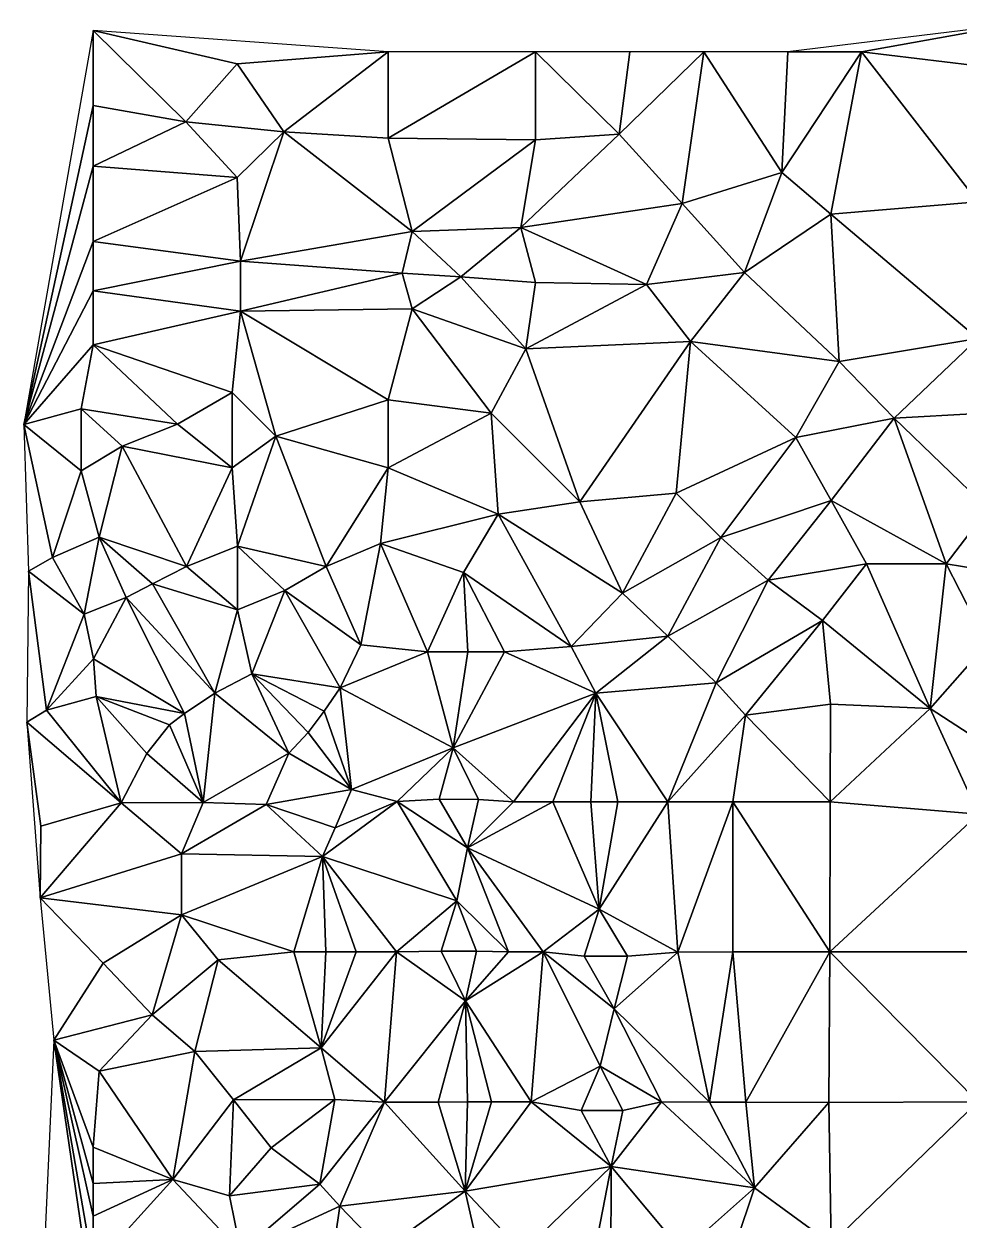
# Model space of a CAD drawing. Header units: metres. Extents: x 246065 to 246544, y 6709082 to 6709570.
# Drawn here: x 246065.5 to 246255.7, y 6709317.1 to 6709560.4 of the extents above; entities that cross this region are included whole.
import ezdxf

# ---------------------------------------------------------------- set-up
doc = ezdxf.new("R2010")
doc.units = ezdxf.units.M

msp = doc.modelspace()

# ---------------------------------------------------------------- linework, layer by layer
for points in [[(246267.54, 6709560.38, 18.82), (246220.83, 6709554.71, 14.14), (246235.81, 6709554.71, 15.84)], [(246267.54, 6709560.38, 18.82), (246235.81, 6709554.71, 15.84), (246258.31, 6709552, 17.78)], [(246065.48, 6709478.9, 24.59), (246079.57, 6709543.78, 12.21), (246079.57, 6709559.03, 10.66)], [(246139.54, 6709554.69, 9.92), (246079.57, 6709559.03, 10.66), (246108.84, 6709552.27, 10.49)], [(246098.38, 6709540.48, 11.88), (246108.84, 6709552.27, 10.49), (246079.57, 6709559.03, 10.66)], [(246098.38, 6709540.48, 11.88), (246079.57, 6709559.03, 10.66), (246079.57, 6709543.78, 12.21)], [(246188.73, 6709554.7, 11.15), (246169.53, 6709554.69, 10.21), (246186.56, 6709537.96, 11.62)], [(246203.74, 6709554.7, 12.4), (246188.73, 6709554.7, 11.15), (246186.56, 6709537.96, 11.62)], [(246203.74, 6709554.7, 12.4), (246186.56, 6709537.96, 11.62), (246199.32, 6709523.87, 13.27)], [(246219.59, 6709530.15, 14.3), (246203.74, 6709554.7, 12.4), (246199.32, 6709523.87, 13.27)], [(246220.83, 6709554.71, 14.14), (246203.74, 6709554.7, 12.4), (246219.59, 6709530.15, 14.3)], [(246235.81, 6709554.71, 15.84), (246219.59, 6709530.15, 14.3), (246229.56, 6709521.66, 15.24)], [(246235.81, 6709554.71, 15.84), (246220.83, 6709554.71, 14.14), (246219.59, 6709530.15, 14.3)], [(246259.47, 6709524.19, 16.64), (246235.81, 6709554.71, 15.84), (246229.56, 6709521.66, 15.24)], [(246258.31, 6709552, 17.78), (246235.81, 6709554.71, 15.84), (246259.47, 6709524.19, 16.64)], [(246139.54, 6709554.69, 9.92), (246108.84, 6709552.27, 10.49), (246118.37, 6709538.41, 11.64)], [(246139.54, 6709554.69, 9.92), (246118.37, 6709538.41, 11.64), (246139.54, 6709537.12, 11.45)], [(246169.53, 6709554.69, 10.21), (246139.54, 6709554.69, 9.92), (246139.54, 6709537.12, 11.45)], [(246169.53, 6709554.69, 10.21), (246139.54, 6709537.12, 11.45), (246169.52, 6709536.78, 11.34)], [(246186.56, 6709537.96, 11.62), (246169.53, 6709554.69, 10.21), (246169.52, 6709536.78, 11.34)], [(246098.38, 6709540.48, 11.88), (246118.37, 6709538.41, 11.64), (246108.84, 6709552.27, 10.49)], [(246065.48, 6709478.9, 24.59), (246079.56, 6709531.42, 13.77), (246079.57, 6709543.78, 12.21)], [(246098.38, 6709540.48, 11.88), (246079.57, 6709543.78, 12.21), (246079.56, 6709531.42, 13.77)], [(246098.38, 6709540.48, 11.88), (246079.56, 6709531.42, 13.77), (246108.84, 6709529.17, 13.02)], [(246098.38, 6709540.48, 11.88), (246108.84, 6709529.17, 13.02), (246118.37, 6709538.41, 11.64)], [(246109.55, 6709512.14, 15.35), (246118.37, 6709538.41, 11.64), (246108.84, 6709529.17, 13.02)], [(246144.44, 6709518.16, 13.81), (246118.37, 6709538.41, 11.64), (246109.55, 6709512.14, 15.35)], [(246144.44, 6709518.16, 13.81), (246139.54, 6709537.12, 11.45), (246118.37, 6709538.41, 11.64)], [(246186.56, 6709537.96, 11.62), (246169.52, 6709536.78, 11.34), (246166.53, 6709518.98, 13.36)], [(246199.32, 6709523.87, 13.27), (246186.56, 6709537.96, 11.62), (246166.53, 6709518.98, 13.36)], [(246144.44, 6709518.16, 13.81), (246169.52, 6709536.78, 11.34), (246139.54, 6709537.12, 11.45)], [(246166.53, 6709518.98, 13.36), (246169.52, 6709536.78, 11.34), (246144.44, 6709518.16, 13.81)], [(246065.48, 6709478.9, 24.59), (246079.56, 6709516.15, 15.97), (246079.56, 6709531.42, 13.77)], [(246108.84, 6709529.17, 13.02), (246079.56, 6709531.42, 13.77), (246079.56, 6709516.15, 15.97)], [(246109.55, 6709512.14, 15.35), (246108.84, 6709529.17, 13.02), (246079.56, 6709516.15, 15.97)], [(246219.59, 6709530.15, 14.3), (246199.32, 6709523.87, 13.27), (246212.05, 6709509.82, 15)], [(246229.56, 6709521.66, 15.24), (246219.59, 6709530.15, 14.3), (246212.05, 6709509.82, 15)], [(246199.32, 6709523.87, 13.27), (246166.53, 6709518.98, 13.36), (246192.06, 6709507.38, 14.74)], [(246212.05, 6709509.82, 15), (246199.32, 6709523.87, 13.27), (246192.06, 6709507.38, 14.74)], [(246259.47, 6709524.19, 16.64), (246229.56, 6709521.66, 15.24), (246259.48, 6709496.36, 15.52)], [(246229.56, 6709521.66, 15.24), (246212.05, 6709509.82, 15), (246231.26, 6709491.69, 15.73)], [(246259.48, 6709496.36, 15.52), (246229.56, 6709521.66, 15.24), (246231.26, 6709491.69, 15.73)], [(246166.53, 6709518.98, 13.36), (246144.44, 6709518.16, 13.81), (246154.34, 6709508.92, 14.96)], [(246166.53, 6709518.98, 13.36), (246154.34, 6709508.92, 14.96), (246169.52, 6709507.76, 14.81)], [(246192.06, 6709507.38, 14.74), (246166.53, 6709518.98, 13.36), (246169.52, 6709507.76, 14.81)], [(246065.48, 6709478.9, 24.59), (246079.56, 6709506.07, 17.57), (246079.56, 6709516.15, 15.97)], [(246109.55, 6709512.14, 15.35), (246079.56, 6709516.15, 15.97), (246079.56, 6709506.07, 17.57)], [(246142.42, 6709509.67, 15.07), (246144.44, 6709518.16, 13.81), (246109.55, 6709512.14, 15.35)], [(246142.42, 6709509.67, 15.07), (246154.34, 6709508.92, 14.96), (246144.44, 6709518.16, 13.81)], [(246109.55, 6709512.14, 15.35), (246079.56, 6709506.07, 17.57), (246109.55, 6709501.97, 16.92)], [(246142.42, 6709509.67, 15.07), (246109.55, 6709512.14, 15.35), (246109.55, 6709501.97, 16.92)], [(246142.42, 6709509.67, 15.07), (246109.55, 6709501.97, 16.92), (246144.44, 6709502.43, 16.14)], [(246142.42, 6709509.67, 15.07), (246144.44, 6709502.43, 16.14), (246154.34, 6709508.92, 14.96)], [(246167.53, 6709494.3, 16.74), (246154.34, 6709508.92, 14.96), (246144.44, 6709502.43, 16.14)], [(246167.53, 6709494.3, 16.74), (246169.52, 6709507.76, 14.81), (246154.34, 6709508.92, 14.96)], [(246212.05, 6709509.82, 15), (246192.06, 6709507.38, 14.74), (246201.04, 6709495.78, 15.84)], [(246212.05, 6709509.82, 15), (246201.04, 6709495.78, 15.84), (246231.26, 6709491.69, 15.73)], [(246065.48, 6709478.9, 24.59), (246079.56, 6709495.09, 19.64), (246079.56, 6709506.07, 17.57)], [(246079.56, 6709495.09, 19.64), (246109.55, 6709501.97, 16.92), (246079.56, 6709506.07, 17.57)], [(246192.06, 6709507.38, 14.74), (246169.52, 6709507.76, 14.81), (246167.53, 6709494.3, 16.74)], [(246201.04, 6709495.78, 15.84), (246192.06, 6709507.38, 14.74), (246167.53, 6709494.3, 16.74)], [(246107.84, 6709485.38, 19.76), (246109.55, 6709501.97, 16.92), (246079.56, 6709495.09, 19.64)], [(246107.84, 6709485.38, 19.76), (246116.7, 6709476.5, 20.96), (246109.55, 6709501.97, 16.92)], [(246139.54, 6709483.94, 19.04), (246144.44, 6709502.43, 16.14), (246109.55, 6709501.97, 16.92)], [(246139.54, 6709483.94, 19.04), (246109.55, 6709501.97, 16.92), (246116.7, 6709476.5, 20.96)], [(246160.5, 6709481.2, 18.58), (246144.44, 6709502.43, 16.14), (246139.54, 6709483.94, 19.04)], [(246160.5, 6709481.2, 18.58), (246167.53, 6709494.3, 16.74), (246144.44, 6709502.43, 16.14)], [(246259.48, 6709496.36, 15.52), (246231.26, 6709491.69, 15.73), (246242.44, 6709480.19, 14.9)], [(246259.48, 6709496.36, 15.52), (246242.44, 6709480.19, 14.9), (246259.48, 6709481.11, 14.64)], [(246065.48, 6709478.9, 24.59), (246077.1, 6709482.11, 22.53), (246079.56, 6709495.09, 19.64)], [(246096.71, 6709478.99, 21.41), (246079.56, 6709495.09, 19.64), (246077.1, 6709482.11, 22.53)], [(246096.71, 6709478.99, 21.41), (246107.84, 6709485.38, 19.76), (246079.56, 6709495.09, 19.64)], [(246160.5, 6709481.2, 18.58), (246178.51, 6709463.15, 17.96), (246167.53, 6709494.3, 16.74)], [(246201.04, 6709495.78, 15.84), (246167.53, 6709494.3, 16.74), (246178.51, 6709463.15, 17.96)], [(246201.04, 6709495.78, 15.84), (246178.51, 6709463.15, 17.96), (246198.14, 6709464.94, 15.92)], [(246222.44, 6709476.28, 15.22), (246201.04, 6709495.78, 15.84), (246198.14, 6709464.94, 15.92)], [(246231.26, 6709491.69, 15.73), (246201.04, 6709495.78, 15.84), (246222.44, 6709476.28, 15.22)], [(246231.26, 6709491.69, 15.73), (246222.44, 6709476.28, 15.22), (246242.44, 6709480.19, 14.9)], [(246096.71, 6709478.99, 21.41), (246107.84, 6709470.08, 22.61), (246107.84, 6709485.38, 19.76)], [(246107.84, 6709485.38, 19.76), (246107.84, 6709470.08, 22.61), (246116.7, 6709476.5, 20.96)], [(246065.48, 6709478.9, 24.59), (246077.1, 6709469.45, 25.76), (246077.1, 6709482.11, 22.53)], [(246096.71, 6709478.99, 21.41), (246077.1, 6709482.11, 22.53), (246085.46, 6709474.5, 23.47)], [(246077.1, 6709469.45, 25.76), (246085.46, 6709474.5, 23.47), (246077.1, 6709482.11, 22.53)], [(246139.54, 6709483.94, 19.04), (246116.7, 6709476.5, 20.96), (246139.58, 6709470.07, 20.9)], [(246160.5, 6709481.2, 18.58), (246139.54, 6709483.94, 19.04), (246139.58, 6709470.07, 20.9)], [(246160.5, 6709481.2, 18.58), (246139.58, 6709470.07, 20.9), (246161.9, 6709460.67, 19.96)], [(246160.5, 6709481.2, 18.58), (246161.9, 6709460.67, 19.96), (246178.51, 6709463.15, 17.96)], [(246242.44, 6709480.19, 14.9), (246222.44, 6709476.28, 15.22), (246229.65, 6709463.41, 13.53)], [(246242.44, 6709480.19, 14.9), (246229.65, 6709463.41, 13.53), (246253.01, 6709450.59, 11.25)], [(246259.48, 6709481.11, 14.64), (246242.44, 6709480.19, 14.9), (246261.6, 6709461.73, 12.84)], [(246261.6, 6709461.73, 12.84), (246242.44, 6709480.19, 14.9), (246253.01, 6709450.59, 11.25)], [(246066.44, 6709449.08, 34.43), (246071.28, 6709451.87, 32.39), (246065.48, 6709478.9, 24.59)], [(246071.28, 6709451.87, 32.39), (246077.1, 6709469.45, 25.76), (246065.48, 6709478.9, 24.59)], [(246096.71, 6709478.99, 21.41), (246085.46, 6709474.5, 23.47), (246107.84, 6709470.08, 22.61)], [(246080.81, 6709455.96, 29.2), (246085.46, 6709474.5, 23.47), (246077.1, 6709469.45, 25.76)], [(246098.51, 6709449.99, 28.19), (246085.46, 6709474.5, 23.47), (246080.81, 6709455.96, 29.2)], [(246098.51, 6709449.99, 28.19), (246107.84, 6709470.08, 22.61), (246085.46, 6709474.5, 23.47)], [(246108.92, 6709454.17, 25.94), (246116.7, 6709476.5, 20.96), (246107.84, 6709470.08, 22.61)], [(246126.92, 6709450.02, 24.86), (246116.7, 6709476.5, 20.96), (246108.92, 6709454.17, 25.94)], [(246126.92, 6709450.02, 24.86), (246139.58, 6709470.07, 20.9), (246116.7, 6709476.5, 20.96)], [(246222.44, 6709476.28, 15.22), (246198.14, 6709464.94, 15.92), (246207.2, 6709455.94, 13.99)], [(246222.44, 6709476.28, 15.22), (246207.2, 6709455.94, 13.99), (246229.65, 6709463.41, 13.53)], [(246098.51, 6709449.99, 28.19), (246108.92, 6709454.17, 25.94), (246107.84, 6709470.08, 22.61)], [(246126.92, 6709450.02, 24.86), (246138, 6709454.7, 22.93), (246139.58, 6709470.07, 20.9)], [(246161.9, 6709460.67, 19.96), (246139.58, 6709470.07, 20.9), (246138, 6709454.7, 22.93)], [(246071.28, 6709451.87, 32.39), (246080.81, 6709455.96, 29.2), (246077.1, 6709469.45, 25.76)], [(246198.14, 6709464.94, 15.92), (246178.51, 6709463.15, 17.96), (246187.21, 6709444.6, 15.35)], [(246198.14, 6709464.94, 15.92), (246187.21, 6709444.6, 15.35), (246207.2, 6709455.94, 13.99)], [(246187.21, 6709444.6, 15.35), (246178.51, 6709463.15, 17.96), (246161.9, 6709460.67, 19.96)], [(246229.65, 6709463.41, 13.53), (246207.2, 6709455.94, 13.99), (246216.85, 6709447.21, 11.89)], [(246229.65, 6709463.41, 13.53), (246216.85, 6709447.21, 11.89), (246236.84, 6709450.58, 11.33)], [(246229.65, 6709463.41, 13.53), (246236.84, 6709450.58, 11.33), (246253.01, 6709450.59, 11.25)], [(246154.85, 6709448.83, 21.37), (246161.9, 6709460.67, 19.96), (246138, 6709454.7, 22.93)], [(246154.85, 6709448.83, 21.37), (246176.8, 6709433.72, 16.09), (246161.9, 6709460.67, 19.96)], [(246187.21, 6709444.6, 15.35), (246161.9, 6709460.67, 19.96), (246176.8, 6709433.72, 16.09)], [(246261.6, 6709461.73, 12.84), (246253.01, 6709450.59, 11.25), (246273, 6709447.29, 11.83)], [(246071.28, 6709451.87, 32.39), (246077.71, 6709440.29, 35.63), (246080.81, 6709455.96, 29.2)], [(246080.81, 6709455.96, 29.2), (246077.71, 6709440.29, 35.63), (246086.27, 6709443.68, 32.41)], [(246080.81, 6709455.96, 29.2), (246086.27, 6709443.68, 32.41), (246091.64, 6709446.5, 30.31)], [(246098.51, 6709449.99, 28.19), (246080.81, 6709455.96, 29.2), (246091.64, 6709446.5, 30.31)], [(246207.2, 6709455.94, 13.99), (246187.21, 6709444.6, 15.35), (246196.4, 6709435.82, 12.29)], [(246207.2, 6709455.94, 13.99), (246196.4, 6709435.82, 12.29), (246216.85, 6709447.21, 11.89)], [(246098.51, 6709449.99, 28.19), (246108.94, 6709441.21, 29.33), (246108.92, 6709454.17, 25.94)], [(246126.92, 6709450.02, 24.86), (246108.92, 6709454.17, 25.94), (246118.51, 6709445.12, 26.98)], [(246108.92, 6709454.17, 25.94), (246108.94, 6709441.21, 29.33), (246118.51, 6709445.12, 26.98)], [(246126.92, 6709450.02, 24.86), (246134, 6709434.1, 26.39), (246138, 6709454.7, 22.93)], [(246134, 6709434.1, 26.39), (246147.55, 6709432.68, 23.55), (246138, 6709454.7, 22.93)], [(246154.85, 6709448.83, 21.37), (246138, 6709454.7, 22.93), (246147.55, 6709432.68, 23.55)], [(246066.44, 6709449.08, 34.43), (246077.71, 6709440.29, 35.63), (246071.28, 6709451.87, 32.39)], [(246236.84, 6709450.58, 11.33), (246216.85, 6709447.21, 11.89), (246227.89, 6709439.02, 9.83)], [(246236.84, 6709450.58, 11.33), (246227.89, 6709439.02, 9.83), (246249.75, 6709421.14, 8.05)], [(246253.01, 6709450.59, 11.25), (246236.84, 6709450.58, 11.33), (246249.75, 6709421.14, 8.05)], [(246253.01, 6709450.59, 11.25), (246249.75, 6709421.14, 8.05), (246261.4, 6709434.26, 9.6)], [(246253.01, 6709450.59, 11.25), (246261.4, 6709434.26, 9.6), (246273, 6709447.29, 11.83)], [(246066.44, 6709449.08, 34.43), (246066.06, 6709418.36, 47.08), (246070.1, 6709420.82, 45.19)], [(246066.44, 6709449.08, 34.43), (246070.1, 6709420.82, 45.19), (246077.71, 6709440.29, 35.63)], [(246098.51, 6709449.99, 28.19), (246091.64, 6709446.5, 30.31), (246108.94, 6709441.21, 29.33)], [(246126.92, 6709450.02, 24.86), (246118.51, 6709445.12, 26.98), (246134, 6709434.1, 26.39)], [(246154.85, 6709448.83, 21.37), (246147.55, 6709432.68, 23.55), (246155.73, 6709432.64, 21.69)], [(246154.85, 6709448.83, 21.37), (246163.24, 6709432.65, 19.55), (246176.8, 6709433.72, 16.09)], [(246154.85, 6709448.83, 21.37), (246155.73, 6709432.64, 21.69), (246163.24, 6709432.65, 19.55)], [(246104.32, 6709424.23, 35.61), (246091.64, 6709446.5, 30.31), (246086.27, 6709443.68, 32.41)], [(246104.32, 6709424.23, 35.61), (246108.94, 6709441.21, 29.33), (246091.64, 6709446.5, 30.31)], [(246216.85, 6709447.21, 11.89), (246196.4, 6709435.82, 12.29), (246206.24, 6709426.34, 9.7)], [(246216.85, 6709447.21, 11.89), (246206.24, 6709426.34, 9.7), (246227.89, 6709439.02, 9.83)], [(246079.62, 6709431.24, 38.95), (246086.27, 6709443.68, 32.41), (246077.71, 6709440.29, 35.63)], [(246098.14, 6709420.09, 38.74), (246086.27, 6709443.68, 32.41), (246079.62, 6709431.24, 38.95)], [(246098.14, 6709420.09, 38.74), (246104.32, 6709424.23, 35.61), (246086.27, 6709443.68, 32.41)], [(246111.84, 6709428.16, 32.72), (246118.51, 6709445.12, 26.98), (246108.94, 6709441.21, 29.33)], [(246129.79, 6709425.33, 29.35), (246118.51, 6709445.12, 26.98), (246111.84, 6709428.16, 32.72)], [(246129.79, 6709425.33, 29.35), (246134, 6709434.1, 26.39), (246118.51, 6709445.12, 26.98)], [(246187.21, 6709444.6, 15.35), (246176.8, 6709433.72, 16.09), (246196.4, 6709435.82, 12.29)], [(246104.32, 6709424.23, 35.61), (246111.84, 6709428.16, 32.72), (246108.94, 6709441.21, 29.33)], [(246070.1, 6709420.82, 45.19), (246079.62, 6709431.24, 38.95), (246077.71, 6709440.29, 35.63)], [(246227.89, 6709439.02, 9.83), (246206.24, 6709426.34, 9.7), (246212.24, 6709419.77, 8.25)], [(246227.89, 6709439.02, 9.83), (246212.24, 6709419.77, 8.25), (246229.48, 6709422.02, 7.58)], [(246249.75, 6709421.14, 8.05), (246227.89, 6709439.02, 9.83), (246229.48, 6709422.02, 7.58)], [(246196.4, 6709435.82, 12.29), (246176.8, 6709433.72, 16.09), (246181.77, 6709424.26, 14)], [(246196.4, 6709435.82, 12.29), (246181.77, 6709424.26, 14), (246206.24, 6709426.34, 9.7)], [(246129.79, 6709425.33, 29.35), (246147.55, 6709432.68, 23.55), (246134, 6709434.1, 26.39)], [(246163.24, 6709432.65, 19.55), (246181.77, 6709424.26, 14), (246176.8, 6709433.72, 16.09)], [(246261.4, 6709434.26, 9.6), (246249.75, 6709421.14, 8.05), (246269.73, 6709408.2, 9.11)], [(246070.1, 6709420.82, 45.19), (246080.15, 6709423.55, 41.96), (246079.62, 6709431.24, 38.95)], [(246098.14, 6709420.09, 38.74), (246079.62, 6709431.24, 38.95), (246080.15, 6709423.55, 41.96)], [(246129.79, 6709425.33, 29.35), (246152.8, 6709413.13, 23.98), (246147.55, 6709432.68, 23.55)], [(246155.73, 6709432.64, 21.69), (246147.55, 6709432.68, 23.55), (246152.8, 6709413.13, 23.98)], [(246163.24, 6709432.65, 19.55), (246152.8, 6709413.13, 23.98), (246181.77, 6709424.26, 14)], [(246155.73, 6709432.64, 21.69), (246152.8, 6709413.13, 23.98), (246163.24, 6709432.65, 19.55)], [(246104.32, 6709424.23, 35.61), (246119.34, 6709412.05, 35.72), (246111.84, 6709428.16, 32.72)], [(246126.56, 6709420.57, 31.64), (246129.79, 6709425.33, 29.35), (246111.84, 6709428.16, 32.72)], [(246111.84, 6709428.16, 32.72), (246119.34, 6709412.05, 35.72), (246123.31, 6709416.26, 33.75)], [(246126.56, 6709420.57, 31.64), (246111.84, 6709428.16, 32.72), (246123.31, 6709416.26, 33.75)], [(246206.24, 6709426.34, 9.7), (246181.77, 6709424.26, 14), (246196.42, 6709402.16, 9.27)], [(246206.24, 6709426.34, 9.7), (246196.42, 6709402.16, 9.27), (246212.24, 6709419.77, 8.25)], [(246070.1, 6709420.82, 45.19), (246085.25, 6709401.96, 45.74), (246080.15, 6709423.55, 41.96)], [(246095.1, 6709417.83, 40.52), (246098.14, 6709420.09, 38.74), (246080.15, 6709423.55, 41.96)], [(246085.25, 6709401.96, 45.74), (246090.47, 6709411.95, 42.75), (246080.15, 6709423.55, 41.96)], [(246095.1, 6709417.83, 40.52), (246080.15, 6709423.55, 41.96), (246090.47, 6709411.95, 42.75)], [(246098.14, 6709420.09, 38.74), (246101.95, 6709401.99, 42.24), (246104.32, 6709424.23, 35.61)], [(246101.95, 6709401.99, 42.24), (246119.34, 6709412.05, 35.72), (246104.32, 6709424.23, 35.61)], [(246126.56, 6709420.57, 31.64), (246132.07, 6709404.65, 33.24), (246129.79, 6709425.33, 29.35)], [(246132.07, 6709404.65, 33.24), (246152.8, 6709413.13, 23.98), (246129.79, 6709425.33, 29.35)], [(246165.02, 6709402.12, 19.5), (246181.77, 6709424.26, 14), (246152.8, 6709413.13, 23.98)], [(246165.02, 6709402.12, 19.5), (246173.01, 6709402.12, 16.13), (246181.77, 6709424.26, 14)], [(246181.77, 6709424.26, 14), (246173.01, 6709402.12, 16.13), (246180.79, 6709402.13, 13.23)], [(246186.23, 6709402.14, 11.6), (246181.77, 6709424.26, 14), (246180.79, 6709402.13, 13.23)], [(246186.23, 6709402.14, 11.6), (246196.42, 6709402.16, 9.27), (246181.77, 6709424.26, 14)], [(246229.48, 6709422.02, 7.58), (246212.24, 6709419.77, 8.25), (246229.44, 6709402.17, 6.2)], [(246249.75, 6709421.14, 8.05), (246229.48, 6709422.02, 7.58), (246229.44, 6709402.17, 6.2)], [(246249.75, 6709421.14, 8.05), (246229.44, 6709402.17, 6.2), (246259.64, 6709399.65, 8.27)], [(246249.75, 6709421.14, 8.05), (246259.64, 6709399.65, 8.27), (246269.73, 6709408.2, 9.11)], [(246066.06, 6709418.36, 47.08), (246085.25, 6709401.96, 45.74), (246070.1, 6709420.82, 45.19)], [(246095.1, 6709417.83, 40.52), (246101.95, 6709401.99, 42.24), (246098.14, 6709420.09, 38.74)], [(246126.56, 6709420.57, 31.64), (246123.31, 6709416.26, 33.75), (246132.07, 6709404.65, 33.24)], [(246212.24, 6709419.77, 8.25), (246196.42, 6709402.16, 9.27), (246209.65, 6709402.17, 7.12)], [(246229.44, 6709402.17, 6.2), (246212.24, 6709419.77, 8.25), (246209.65, 6709402.17, 7.12)], [(246066.06, 6709418.36, 47.08), (246068.9, 6709397.18, 49.12), (246085.25, 6709401.96, 45.74)], [(246066.06, 6709418.36, 47.08), (246068.79, 6709382.62, 48.69), (246068.9, 6709397.18, 49.12)], [(246095.1, 6709417.83, 40.52), (246090.47, 6709411.95, 42.75), (246101.95, 6709401.99, 42.24)], [(246132.07, 6709404.65, 33.24), (246123.31, 6709416.26, 33.75), (246119.34, 6709412.05, 35.72)], [(246085.25, 6709401.96, 45.74), (246101.95, 6709401.99, 42.24), (246090.47, 6709411.95, 42.75)], [(246101.95, 6709401.99, 42.24), (246114.73, 6709401.64, 39.51), (246119.34, 6709412.05, 35.72)], [(246114.73, 6709401.64, 39.51), (246132.07, 6709404.65, 33.24), (246119.34, 6709412.05, 35.72)], [(246132.07, 6709404.65, 33.24), (246141.39, 6709402.23, 29.74), (246152.8, 6709413.13, 23.98)], [(246141.39, 6709402.23, 29.74), (246149.95, 6709402.67, 26.4), (246152.8, 6709413.13, 23.98)], [(246149.95, 6709402.67, 26.4), (246157.94, 6709402.63, 22.83), (246152.8, 6709413.13, 23.98)], [(246157.94, 6709402.63, 22.83), (246165.02, 6709402.12, 19.5), (246152.8, 6709413.13, 23.98)], [(246114.73, 6709401.64, 39.51), (246128.78, 6709396.83, 35.95), (246132.07, 6709404.65, 33.24)], [(246128.78, 6709396.83, 35.95), (246141.39, 6709402.23, 29.74), (246132.07, 6709404.65, 33.24)], [(246097.55, 6709391.57, 44.28), (246085.25, 6709401.96, 45.74), (246068.79, 6709382.62, 48.69)], [(246068.9, 6709397.18, 49.12), (246068.79, 6709382.62, 48.69), (246085.25, 6709401.96, 45.74)], [(246097.55, 6709391.57, 44.28), (246101.95, 6709401.99, 42.24), (246085.25, 6709401.96, 45.74)], [(246097.55, 6709391.57, 44.28), (246114.73, 6709401.64, 39.51), (246101.95, 6709401.99, 42.24)], [(246126.21, 6709391.02, 38.1), (246114.73, 6709401.64, 39.51), (246097.55, 6709391.57, 44.28)], [(246126.21, 6709391.02, 38.1), (246128.78, 6709396.83, 35.95), (246114.73, 6709401.64, 39.51)], [(246126.21, 6709391.02, 38.1), (246153.49, 6709382.02, 27.29), (246141.39, 6709402.23, 29.74)], [(246126.21, 6709391.02, 38.1), (246141.39, 6709402.23, 29.74), (246128.78, 6709396.83, 35.95)], [(246155.72, 6709392.79, 25.16), (246149.95, 6709402.67, 26.4), (246141.39, 6709402.23, 29.74)], [(246155.72, 6709392.79, 25.16), (246141.39, 6709402.23, 29.74), (246153.49, 6709382.02, 27.29)], [(246155.72, 6709392.79, 25.16), (246157.94, 6709402.63, 22.83), (246149.95, 6709402.67, 26.4)], [(246155.72, 6709392.79, 25.16), (246165.02, 6709402.12, 19.5), (246157.94, 6709402.63, 22.83)], [(246155.72, 6709392.79, 25.16), (246182.47, 6709380.35, 14.14), (246173.01, 6709402.12, 16.13)], [(246155.72, 6709392.79, 25.16), (246173.01, 6709402.12, 16.13), (246165.02, 6709402.12, 19.5)], [(246173.01, 6709402.12, 16.13), (246182.47, 6709380.35, 14.14), (246180.79, 6709402.13, 13.23)], [(246186.23, 6709402.14, 11.6), (246180.79, 6709402.13, 13.23), (246182.47, 6709380.35, 14.14)], [(246196.42, 6709402.16, 9.27), (246182.47, 6709380.35, 14.14), (246198.48, 6709371.6, 9.97)], [(246186.23, 6709402.14, 11.6), (246182.47, 6709380.35, 14.14), (246196.42, 6709402.16, 9.27)], [(246196.42, 6709402.16, 9.27), (246198.48, 6709371.6, 9.97), (246209.65, 6709402.17, 7.12)], [(246209.65, 6709402.17, 7.12), (246198.48, 6709371.6, 9.97), (246209.62, 6709371.62, 7.37)], [(246209.65, 6709402.17, 7.12), (246209.62, 6709371.62, 7.37), (246229.38, 6709371.61, 5.5)], [(246229.44, 6709402.17, 6.2), (246209.65, 6709402.17, 7.12), (246229.38, 6709371.61, 5.5)], [(246259.64, 6709399.65, 8.27), (246229.44, 6709402.17, 6.2), (246229.38, 6709371.61, 5.5)], [(246259.64, 6709399.65, 8.27), (246229.38, 6709371.61, 5.5), (246259.47, 6709371.61, 7.07)], [(246155.72, 6709392.79, 25.16), (246153.49, 6709382.02, 27.29), (246164.05, 6709371.62, 22.9)], [(246155.72, 6709392.79, 25.16), (246171.08, 6709371.61, 19.65), (246182.47, 6709380.35, 14.14)], [(246155.72, 6709392.79, 25.16), (246164.05, 6709371.62, 22.9), (246171.08, 6709371.61, 19.65)], [(246097.55, 6709391.57, 44.28), (246068.79, 6709382.62, 48.69), (246097.55, 6709379.14, 44.3)], [(246126.21, 6709391.02, 38.1), (246097.55, 6709391.57, 44.28), (246097.55, 6709379.14, 44.3)], [(246126.21, 6709391.02, 38.1), (246097.55, 6709379.14, 44.3), (246120.38, 6709371.62, 40.25)], [(246126.21, 6709391.02, 38.1), (246120.38, 6709371.62, 40.25), (246126.91, 6709371.62, 38.59)], [(246126.21, 6709391.02, 38.1), (246133.05, 6709371.63, 35.99), (246141.23, 6709371.63, 32.75)], [(246126.21, 6709391.02, 38.1), (246141.23, 6709371.63, 32.75), (246153.49, 6709382.02, 27.29)], [(246126.21, 6709391.02, 38.1), (246126.91, 6709371.62, 38.59), (246133.05, 6709371.63, 35.99)], [(246097.55, 6709379.14, 44.3), (246068.79, 6709382.62, 48.69), (246081.58, 6709369.3, 45.44)], [(246068.79, 6709382.62, 48.69), (246071.56, 6709353.69, 44.14), (246081.58, 6709369.3, 45.44)], [(246141.23, 6709371.63, 32.75), (246150.35, 6709371.77, 29.4), (246153.49, 6709382.02, 27.29)], [(246157.49, 6709371.76, 26.24), (246153.49, 6709382.02, 27.29), (246150.35, 6709371.77, 29.4)], [(246157.49, 6709371.76, 26.24), (246164.05, 6709371.62, 22.9), (246153.49, 6709382.02, 27.29)], [(246171.08, 6709371.61, 19.65), (246179.39, 6709370.75, 16.36), (246182.47, 6709380.35, 14.14)], [(246188.21, 6709370.75, 13.11), (246182.47, 6709380.35, 14.14), (246179.39, 6709370.75, 16.36)], [(246188.21, 6709370.75, 13.11), (246198.48, 6709371.6, 9.97), (246182.47, 6709380.35, 14.14)], [(246097.55, 6709379.14, 44.3), (246081.58, 6709369.3, 45.44), (246091.55, 6709358.8, 43.33)], [(246097.55, 6709379.14, 44.3), (246091.55, 6709358.8, 43.33), (246105, 6709370.03, 42.62)], [(246097.55, 6709379.14, 44.3), (246105, 6709370.03, 42.62), (246120.38, 6709371.62, 40.25)], [(246105, 6709370.03, 42.62), (246091.55, 6709358.8, 43.33), (246100.26, 6709351.39, 41.29)], [(246125.92, 6709352.13, 37.75), (246105, 6709370.03, 42.62), (246100.26, 6709351.39, 41.29)], [(246125.92, 6709352.13, 37.75), (246120.38, 6709371.62, 40.25), (246105, 6709370.03, 42.62)], [(246126.91, 6709371.62, 38.59), (246120.38, 6709371.62, 40.25), (246125.92, 6709352.13, 37.75)], [(246125.92, 6709352.13, 37.75), (246138.79, 6709341.06, 32.94), (246141.23, 6709371.63, 32.75)], [(246126.91, 6709371.62, 38.59), (246125.92, 6709352.13, 37.75), (246133.05, 6709371.63, 35.99)], [(246125.92, 6709352.13, 37.75), (246141.23, 6709371.63, 32.75), (246133.05, 6709371.63, 35.99)], [(246141.23, 6709371.63, 32.75), (246138.79, 6709341.06, 32.94), (246155.29, 6709361.68, 28.08)], [(246141.23, 6709371.63, 32.75), (246155.29, 6709361.68, 28.08), (246150.35, 6709371.77, 29.4)], [(246155.29, 6709361.68, 28.08), (246157.49, 6709371.76, 26.24), (246150.35, 6709371.77, 29.4)], [(246155.29, 6709361.68, 28.08), (246164.05, 6709371.62, 22.9), (246157.49, 6709371.76, 26.24)], [(246155.29, 6709361.68, 28.08), (246171.08, 6709371.61, 19.65), (246164.05, 6709371.62, 22.9)], [(246155.29, 6709361.68, 28.08), (246168.61, 6709341.12, 23.23), (246171.08, 6709371.61, 19.65)], [(246171.08, 6709371.61, 19.65), (246168.61, 6709341.12, 23.23), (246182.67, 6709348.35, 17.63)], [(246185.53, 6709360.01, 15.35), (246179.39, 6709370.75, 16.36), (246171.08, 6709371.61, 19.65)], [(246185.53, 6709360.01, 15.35), (246171.08, 6709371.61, 19.65), (246182.67, 6709348.35, 17.63)], [(246185.53, 6709360.01, 15.35), (246188.21, 6709370.75, 13.11), (246179.39, 6709370.75, 16.36)], [(246185.53, 6709360.01, 15.35), (246204.91, 6709341.09, 10.04), (246198.48, 6709371.6, 9.97)], [(246185.53, 6709360.01, 15.35), (246198.48, 6709371.6, 9.97), (246188.21, 6709370.75, 13.11)], [(246198.48, 6709371.6, 9.97), (246204.91, 6709341.09, 10.04), (246209.62, 6709371.62, 7.37)], [(246209.62, 6709371.62, 7.37), (246204.91, 6709341.09, 10.04), (246212.32, 6709341.09, 7.78)], [(246229.38, 6709371.61, 5.5), (246209.62, 6709371.62, 7.37), (246212.32, 6709341.09, 7.78)], [(246229.38, 6709371.61, 5.5), (246212.32, 6709341.09, 7.78), (246229.17, 6709341.02, 5.69)], [(246259.47, 6709341.12, 6.58), (246229.38, 6709371.61, 5.5), (246229.17, 6709341.02, 5.69)], [(246259.47, 6709371.61, 7.07), (246229.38, 6709371.61, 5.5), (246259.47, 6709341.12, 6.58)], [(246081.58, 6709369.3, 45.44), (246071.56, 6709353.69, 44.14), (246091.55, 6709358.8, 43.33)], [(246138.79, 6709341.06, 32.94), (246149.74, 6709341.09, 30.18), (246155.29, 6709361.68, 28.08)], [(246155.29, 6709361.68, 28.08), (246149.74, 6709341.09, 30.18), (246155.72, 6709341.1, 28.48)], [(246155.29, 6709361.68, 28.08), (246155.72, 6709341.1, 28.48), (246160.56, 6709341.11, 26.4)], [(246155.29, 6709361.68, 28.08), (246160.56, 6709341.11, 26.4), (246168.61, 6709341.12, 23.23)], [(246071.56, 6709353.69, 44.14), (246080.77, 6709347.39, 42.29), (246091.55, 6709358.8, 43.33)], [(246100.26, 6709351.39, 41.29), (246091.55, 6709358.8, 43.33), (246080.77, 6709347.39, 42.29)], [(246185.53, 6709360.01, 15.35), (246182.67, 6709348.35, 17.63), (246195.17, 6709341.12, 13.63)], [(246185.53, 6709360.01, 15.35), (246195.17, 6709341.12, 13.63), (246204.91, 6709341.09, 10.04)], [(246071.56, 6709353.69, 44.14), (246066.23, 6709235.02, 1.85), (246079.57, 6709298.88, 29.67)], [(246071.56, 6709353.69, 44.14), (246079.57, 6709298.88, 29.67), (246079.57, 6709307.46, 32.48)], [(246071.56, 6709353.69, 44.14), (246079.57, 6709307.46, 32.48), (246079.57, 6709317.84, 35.68)], [(246071.56, 6709353.69, 44.14), (246079.57, 6709317.84, 35.68), (246079.57, 6709324.53, 37.62)], [(246071.56, 6709353.69, 44.14), (246079.57, 6709324.53, 37.62), (246079.57, 6709331.9, 39.25)], [(246071.56, 6709353.69, 44.14), (246079.57, 6709331.9, 39.25), (246080.77, 6709347.39, 42.29)], [(246100.26, 6709351.39, 41.29), (246080.77, 6709347.39, 42.29), (246095.76, 6709325.34, 37.31)], [(246100.26, 6709351.39, 41.29), (246095.76, 6709325.34, 37.31), (246108.1, 6709341.51, 39.2)], [(246125.92, 6709352.13, 37.75), (246100.26, 6709351.39, 41.29), (246108.1, 6709341.51, 39.2)], [(246125.92, 6709352.13, 37.75), (246108.1, 6709341.51, 39.2), (246128.68, 6709341.57, 35.82)], [(246125.92, 6709352.13, 37.75), (246128.68, 6709341.57, 35.82), (246138.79, 6709341.06, 32.94)], [(246168.61, 6709341.12, 23.23), (246178.79, 6709339.35, 19.82), (246182.67, 6709348.35, 17.63)], [(246187.3, 6709339.37, 16.81), (246182.67, 6709348.35, 17.63), (246178.79, 6709339.35, 19.82)], [(246187.3, 6709339.37, 16.81), (246195.17, 6709341.12, 13.63), (246182.67, 6709348.35, 17.63)], [(246080.77, 6709347.39, 42.29), (246079.57, 6709331.9, 39.25), (246095.76, 6709325.34, 37.31)], [(246108.1, 6709341.51, 39.2), (246095.76, 6709325.34, 37.31), (246107.3, 6709321.98, 35.73)], [(246108.1, 6709341.51, 39.2), (246107.3, 6709321.98, 35.73), (246115.78, 6709331.75, 36.66)], [(246108.1, 6709341.51, 39.2), (246115.78, 6709331.75, 36.66), (246128.68, 6709341.57, 35.82)], [(246128.68, 6709341.57, 35.82), (246115.78, 6709331.75, 36.66), (246125.67, 6709324.39, 34.3)], [(246128.68, 6709341.57, 35.82), (246125.67, 6709324.39, 34.3), (246138.79, 6709341.06, 32.94)], [(246138.79, 6709341.06, 32.94), (246125.67, 6709324.39, 34.3), (246129.75, 6709319.92, 32.62)], [(246138.79, 6709341.06, 32.94), (246129.75, 6709319.92, 32.62), (246155.23, 6709322.96, 27.96)], [(246138.79, 6709341.06, 32.94), (246155.23, 6709322.96, 27.96), (246149.74, 6709341.09, 30.18)], [(246155.72, 6709341.1, 28.48), (246149.74, 6709341.09, 30.18), (246155.23, 6709322.96, 27.96)], [(246184.92, 6709328, 18.32), (246168.61, 6709341.12, 23.23), (246155.23, 6709322.96, 27.96)], [(246160.56, 6709341.11, 26.4), (246155.23, 6709322.96, 27.96), (246168.61, 6709341.12, 23.23)], [(246155.72, 6709341.1, 28.48), (246155.23, 6709322.96, 27.96), (246160.56, 6709341.11, 26.4)], [(246184.92, 6709328, 18.32), (246178.79, 6709339.35, 19.82), (246168.61, 6709341.12, 23.23)], [(246184.92, 6709328, 18.32), (246214.05, 6709323.61, 8.49), (246195.17, 6709341.12, 13.63)], [(246184.92, 6709328, 18.32), (246195.17, 6709341.12, 13.63), (246187.3, 6709339.37, 16.81)], [(246195.17, 6709341.12, 13.63), (246214.05, 6709323.61, 8.49), (246204.91, 6709341.09, 10.04)], [(246204.91, 6709341.09, 10.04), (246214.05, 6709323.61, 8.49), (246212.32, 6709341.09, 7.78)], [(246229.17, 6709341.02, 5.69), (246212.32, 6709341.09, 7.78), (246214.05, 6709323.61, 8.49)], [(246229.17, 6709341.02, 5.69), (246214.05, 6709323.61, 8.49), (246229.66, 6709312.21, 7.14)], [(246259.47, 6709341.12, 6.58), (246229.17, 6709341.02, 5.69), (246229.66, 6709312.21, 7.14)], [(246259.47, 6709341.12, 6.58), (246229.66, 6709312.21, 7.14), (246259.49, 6709310.59, 7.37)], [(246184.92, 6709328, 18.32), (246187.3, 6709339.37, 16.81), (246178.79, 6709339.35, 19.82)], [(246079.57, 6709331.9, 39.25), (246079.57, 6709324.53, 37.62), (246095.76, 6709325.34, 37.31)], [(246115.78, 6709331.75, 36.66), (246107.3, 6709321.98, 35.73), (246125.67, 6709324.39, 34.3)], [(246184.92, 6709328, 18.32), (246155.23, 6709322.96, 27.96), (246166.87, 6709310.56, 23.39)], [(246184.92, 6709328, 18.32), (246166.87, 6709310.56, 23.39), (246180.54, 6709305.57, 19.6)], [(246184.92, 6709328, 18.32), (246180.54, 6709305.57, 19.6), (246184.84, 6709307.62, 18.48)], [(246184.92, 6709328, 18.32), (246184.84, 6709307.62, 18.48), (246199.41, 6709310.59, 13.44)], [(246184.92, 6709328, 18.32), (246199.41, 6709310.59, 13.44), (246214.05, 6709323.61, 8.49)], [(246095.76, 6709325.34, 37.31), (246079.57, 6709317.84, 35.68), (246079.57, 6709307.46, 32.48)], [(246095.76, 6709325.34, 37.31), (246079.57, 6709307.46, 32.48), (246109.58, 6709310.61, 32.69)], [(246095.76, 6709325.34, 37.31), (246079.57, 6709324.53, 37.62), (246079.57, 6709317.84, 35.68)], [(246095.76, 6709325.34, 37.31), (246109.58, 6709310.61, 32.69), (246107.3, 6709321.98, 35.73)], [(246125.67, 6709324.39, 34.3), (246107.3, 6709321.98, 35.73), (246109.58, 6709310.61, 32.69)], [(246125.67, 6709324.39, 34.3), (246109.58, 6709310.61, 32.69), (246129.75, 6709319.92, 32.62)], [(246199.41, 6709310.59, 13.44), (246210.27, 6709312.29, 10.21), (246214.05, 6709323.61, 8.49)], [(246229.66, 6709312.21, 7.14), (246214.05, 6709323.61, 8.49), (246210.27, 6709312.29, 10.21)], [(246129.75, 6709319.92, 32.62), (246138.39, 6709310.9, 29.97), (246155.23, 6709322.96, 27.96)], [(246155.23, 6709322.96, 27.96), (246138.39, 6709310.9, 29.97), (246157.71, 6709311.88, 26.28)], [(246155.23, 6709322.96, 27.96), (246157.71, 6709311.88, 26.28), (246166.87, 6709310.56, 23.39)], [(246129.75, 6709319.92, 32.62), (246109.58, 6709310.61, 32.69), (246126.07, 6709294.53, 27.84)], [(246129.75, 6709319.92, 32.62), (246126.07, 6709294.53, 27.84), (246138.39, 6709310.9, 29.97)]]:
    msp.add_3dface(points)

doc.saveas('drawing.dxf')
